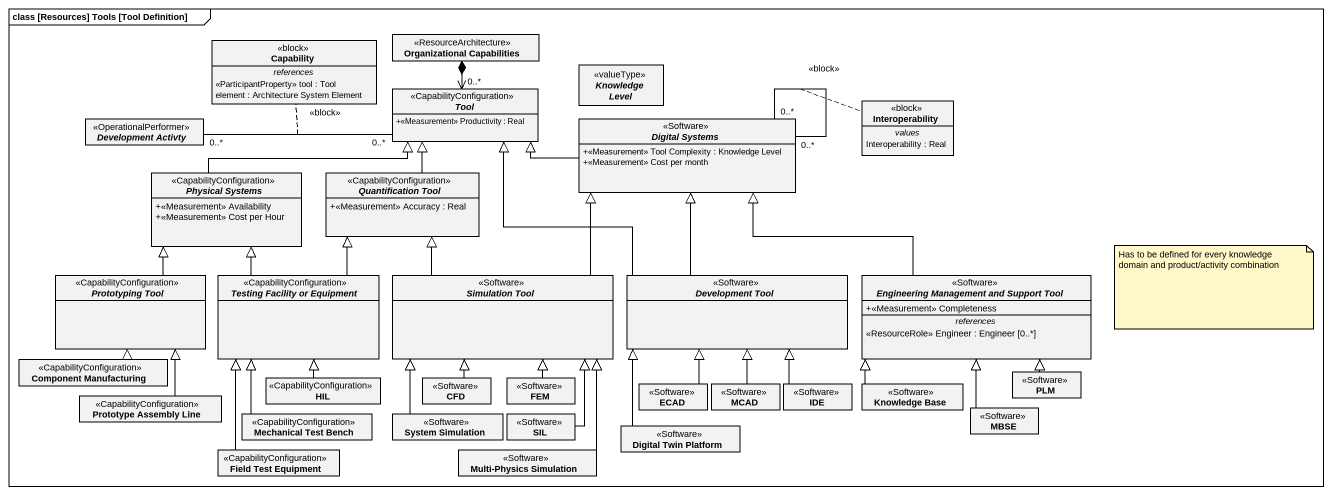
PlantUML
@startuml
mainframe class [Resources] Tools [Tool Definition]
hide circle
hide empty members
skinparam classAttributeIconSize 0
class Capability <<block>> {
  -- references --
  <<ParticipantProperty>> tool : Tool
  element : Architecture System Element
}
class "Organizational Capabilities" as Organizational_Capabilities <<ResourceArchitecture>>
abstract class "Knowledge Level" as Knowledge_Level <<valueType>>
abstract class Tool <<CapabilityConfiguration>> {
  +<<Measurement>> Productivity : Real
}
class Interoperability <<block>> {
  -- values --
  Interoperability : Real
}
abstract class "Development Activty" as Development_Activty <<OperationalPerformer>>
abstract class "Digital Systems" as Digital_Systems <<Software>> {
  +<<Measurement>> Tool Complexity : Knowledge Level
  +<<Measurement>> Cost per month
}
abstract class "Physical Systems" as Physical_Systems <<CapabilityConfiguration>> {
  +<<Measurement>> Availability
  +<<Measurement>> Cost per Hour
}
abstract class "Quantification Tool" as Quantification_Tool <<CapabilityConfiguration>> {
  +<<Measurement>> Accuracy : Real
}
abstract class "Prototyping Tool" as Prototyping_Tool <<CapabilityConfiguration>>
abstract class "Testing Facility or Equipment" as Testing_Facility_or <<CapabilityConfiguration>>
abstract class "Simulation Tool" as Simulation_Tool <<Software>>
abstract class "Development Tool" as Development_Tool <<Software>>
abstract class "Engineering Management and Support Tool" as Engineering_Management_and <<Software>> {
  +<<Measurement>> Completeness
  -- references --
  <<ResourceRole>> Engineer : Engineer [0..*]
}
class "Component Manufacturing" as Component_Manufacturing <<CapabilityConfiguration>>
class HIL <<CapabilityConfiguration>>
class CFD <<Software>>
class FEM <<Software>>
class PLM <<Software>>
class "Prototype Assembly Line" as Prototype_Assembly_Line <<CapabilityConfiguration>>
class "Mechanical Test Bench" as Mechanical_Test_Bench <<CapabilityConfiguration>>
class "System Simulation" as System_Simulation <<Software>>
class SIL <<Software>>
class ECAD <<Software>>
class MCAD <<Software>>
class IDE <<Software>>
class "Knowledge Base" as Knowledge_Base <<Software>>
class MBSE <<Software>>
class "Field Test Equipment" as Field_Test_Equipment <<CapabilityConfiguration>>
class "Multi-Physics Simulation" as Multi_Physics_Simulation <<Software>>
class "Digital Twin Platform" as Digital_Twin_Platform <<Software>>
Organizational_Capabilities *--> "0..*" Tool
Development_Activty "0..*" -right- "0..*" Tool : <<block>>
(Development_Activty, Tool) .. Capability
Digital_Systems -left-|> Tool
Digital_Systems "0..*" -- "0..*" Digital_Systems : <<block>>
(Digital_Systems, Digital_Systems) .. Interoperability
Physical_Systems -right-|> Tool
Quantification_Tool -up-|> Tool
Prototyping_Tool -up-|> Physical_Systems
Testing_Facility_or -up-|> Physical_Systems
Testing_Facility_or -up-|> Quantification_Tool
Simulation_Tool -up-|> Digital_Systems
Simulation_Tool -up-|> Quantification_Tool
Development_Tool -up-|> Tool
Development_Tool -up-|> Digital_Systems
Engineering_Management_and -left-|> Digital_Systems
Component_Manufacturing -up-|> Prototyping_Tool
HIL -up-|> Testing_Facility_or
CFD -up-|> Simulation_Tool
FEM -up-|> Simulation_Tool
PLM -up-|> Engineering_Management_and
Prototype_Assembly_Line -up-|> Prototyping_Tool
Mechanical_Test_Bench -up-|> Testing_Facility_or
System_Simulation -up-|> Simulation_Tool
SIL -up-|> Simulation_Tool
ECAD -up-|> Development_Tool
MCAD -up-|> Development_Tool
IDE -up-|> Development_Tool
Knowledge_Base -up-|> Engineering_Management_and
MBSE -up-|> Engineering_Management_and
Field_Test_Equipment -up-|> Testing_Facility_or
Multi_Physics_Simulation -up-|> Simulation_Tool
Digital_Twin_Platform -up-|> Development_Tool
note as N1
  Has to be defined for every knowledge domain and product/activity combination
end note
@enduml
